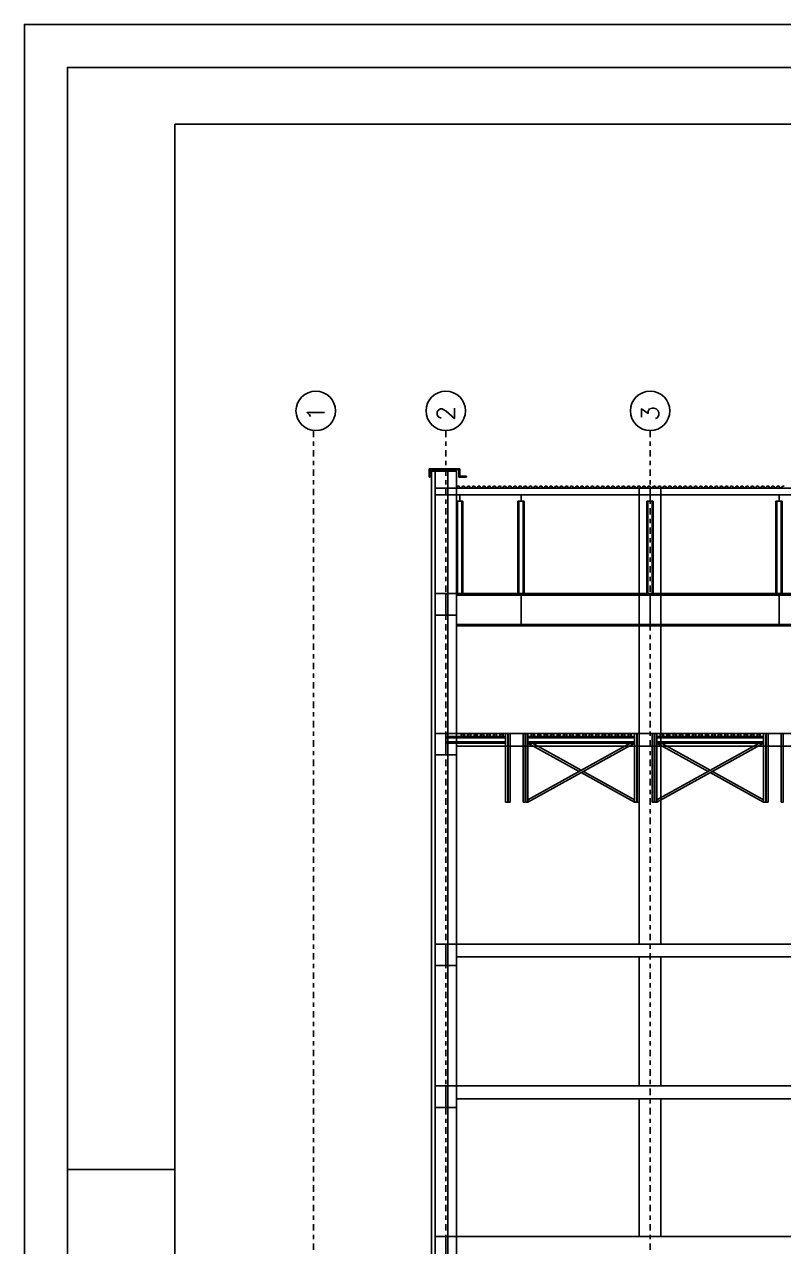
# Model space of a CAD drawing. Extents: x -14 to 107, y -33 to 53.
# Drawn here: x -13.7 to 3.96, y 24.39 to 52.81 of the extents above; entities that cross this region are included whole.
import ezdxf

# ---------------------------------------------------------------- set-up
doc = ezdxf.new("R2010")
doc.units = 0
doc.header["$LTSCALE"] = 1.5
doc.header["$MEASUREMENT"] = 0
doc.linetypes.add('08CORTEC$0$DASHDOT2', pattern=[0.5, 0.25, -0.125, 0, -0.125])
for name, color, linetype in [('08CORTEC$0$1', 7, 'CONTINUOUS'), ('08CORTEC$0$2', 1, 'CONTINUOUS'), ('08CORTEC$0$5', 4, 'CONTINUOUS'), ('08CORTEC$0$A-PAREDE', 3, 'CONTINUOUS'), ('08CORTEC$0$E-METALICA', 2, 'CONTINUOUS'), ('08CORTEC$0$EIXOS', 32, '08CORTEC$0$DASHDOT2'), ('08CORTEC$0$N-LNHVISTA', 2, 'CONTINUOUS'), ('08CORTEE$0$N-LNHVISTA', 2, 'CONTINUOUS'), ('N-LNHVISTA', 2, 'CONTINUOUS'), ('T-FOLHA', 7, 'CONTINUOUS')]:
    doc.layers.add(name, color=color, linetype=linetype)
doc.styles.add('08CORTEC$0$ROMANS', font='romans')

msp = doc.modelspace()

# ---------------------------------------------------------------- linework, layer by layer
at = {"layer": '08CORTEC$0$1'}
for p, q in [((-3.65, 39.577), (-3.65, 41.727)), ((-3.5, 41.727), (-3.5, 39.577)), ((-2.225, 41.727), (-2.225, 39.567)), ((-2.075, 39.567), (-2.075, 41.727)), ((0.775, 41.727), (0.775, 39.577)), ((0.925, 39.577), (0.925, 41.727)), ((3.775, 41.727), (3.775, 39.577)), ((3.925, 39.577), (3.925, 41.727)), ((-3.9, 36.252), (-2.51, 36.252)), ((-2.51, 36.222), (-3.9, 36.222)), ((-3.9, 36.132), (-2.51, 36.132)), ((-2.51, 36.102), (-3.9, 36.102)), ((0.49, 36.252), (-1.99, 36.252)), ((-1.99, 36.222), (0.49, 36.222)), ((-1.99, 36.132), (0.49, 36.132)), ((0.49, 36.102), (-1.99, 36.102)), ((3.49, 36.252), (1.01, 36.252)), ((1.01, 36.222), (3.49, 36.222)), ((1.01, 36.132), (3.49, 36.132)), ((3.49, 36.102), (1.01, 36.102))]:
    msp.add_line(p, q, dxfattribs=at)
for points in [[(-3.542, 36.252), (-3.542, 36.327), (-3.467, 36.327), (-3.467, 36.252)], [(-3.527, 36.252), (-3.527, 36.312), (-3.482, 36.312), (-3.482, 36.252)], [(-3.392, 36.252), (-3.392, 36.327), (-3.317, 36.327), (-3.317, 36.252)], [(-3.377, 36.252), (-3.377, 36.312), (-3.332, 36.312), (-3.332, 36.252)], [(-3.242, 36.252), (-3.242, 36.327), (-3.167, 36.327), (-3.167, 36.252)], [(-3.227, 36.252), (-3.227, 36.312), (-3.182, 36.312), (-3.182, 36.252)], [(-3.092, 36.252), (-3.092, 36.327), (-3.017, 36.327), (-3.017, 36.252)], [(-3.077, 36.252), (-3.077, 36.312), (-3.032, 36.312), (-3.032, 36.252)], [(-2.942, 36.252), (-2.942, 36.327), (-2.867, 36.327), (-2.867, 36.252)], [(-2.927, 36.252), (-2.927, 36.312), (-2.882, 36.312), (-2.882, 36.252)], [(-2.792, 36.252), (-2.792, 36.327), (-2.717, 36.327), (-2.717, 36.252)], [(-2.777, 36.252), (-2.777, 36.312), (-2.732, 36.312), (-2.732, 36.252)], [(-2.642, 36.252), (-2.642, 36.327), (-2.567, 36.327), (-2.567, 36.252)], [(-2.627, 36.252), (-2.627, 36.312), (-2.582, 36.312), (-2.582, 36.252)], [(-1.912, 36.252), (-1.912, 36.327), (-1.837, 36.327), (-1.837, 36.252)], [(-1.897, 36.252), (-1.897, 36.312), (-1.852, 36.312), (-1.852, 36.252)], [(-1.762, 36.252), (-1.762, 36.327), (-1.687, 36.327), (-1.687, 36.252)], [(-1.747, 36.252), (-1.747, 36.312), (-1.702, 36.312), (-1.702, 36.252)], [(-1.612, 36.252), (-1.612, 36.327), (-1.537, 36.327), (-1.537, 36.252)], [(-1.597, 36.252), (-1.597, 36.312), (-1.552, 36.312), (-1.552, 36.252)], [(-1.462, 36.252), (-1.462, 36.327), (-1.387, 36.327), (-1.387, 36.252)], [(-1.447, 36.252), (-1.447, 36.312), (-1.402, 36.312), (-1.402, 36.252)], [(-1.312, 36.252), (-1.312, 36.327), (-1.237, 36.327), (-1.237, 36.252)], [(-1.297, 36.252), (-1.297, 36.312), (-1.252, 36.312), (-1.252, 36.252)], [(-1.162, 36.252), (-1.162, 36.327), (-1.087, 36.327), (-1.087, 36.252)], [(-1.147, 36.252), (-1.147, 36.312), (-1.102, 36.312), (-1.102, 36.252)], [(-1.012, 36.252), (-1.012, 36.327), (-0.937, 36.327), (-0.937, 36.252)], [(-0.997, 36.252), (-0.997, 36.312), (-0.952, 36.312), (-0.952, 36.252)], [(-0.862, 36.252), (-0.862, 36.327), (-0.787, 36.327), (-0.787, 36.252)], [(-0.847, 36.252), (-0.847, 36.312), (-0.802, 36.312), (-0.802, 36.252)], [(-0.712, 36.252), (-0.712, 36.327), (-0.637, 36.327), (-0.637, 36.252)], [(-0.697, 36.252), (-0.697, 36.312), (-0.652, 36.312), (-0.652, 36.252)], [(-0.562, 36.252), (-0.562, 36.327), (-0.487, 36.327), (-0.487, 36.252)], [(-0.547, 36.252), (-0.547, 36.312), (-0.502, 36.312), (-0.502, 36.252)], [(-0.412, 36.252), (-0.412, 36.327), (-0.337, 36.327), (-0.337, 36.252)], [(-0.397, 36.252), (-0.397, 36.312), (-0.352, 36.312), (-0.352, 36.252)], [(-0.262, 36.252), (-0.262, 36.327), (-0.187, 36.327), (-0.187, 36.252)], [(-0.247, 36.252), (-0.247, 36.312), (-0.202, 36.312), (-0.202, 36.252)], [(-0.112, 36.252), (-0.112, 36.327), (-0.037, 36.327), (-0.037, 36.252)], [(-0.097, 36.252), (-0.097, 36.312), (-0.052, 36.312), (-0.052, 36.252)], [(0.038, 36.252), (0.038, 36.327), (0.113, 36.327), (0.113, 36.252)], [(0.053, 36.252), (0.053, 36.312), (0.098, 36.312), (0.098, 36.252)], [(0.188, 36.252), (0.188, 36.327), (0.263, 36.327), (0.263, 36.252)], [(0.203, 36.252), (0.203, 36.312), (0.248, 36.312), (0.248, 36.252)], [(0.338, 36.252), (0.338, 36.327), (0.413, 36.327), (0.413, 36.252)], [(0.353, 36.252), (0.353, 36.312), (0.398, 36.312), (0.398, 36.252)], [(1.088, 36.252), (1.088, 36.327), (1.163, 36.327), (1.163, 36.252)], [(1.103, 36.252), (1.103, 36.312), (1.148, 36.312), (1.148, 36.252)], [(1.238, 36.252), (1.238, 36.327), (1.313, 36.327), (1.313, 36.252)], [(1.253, 36.252), (1.253, 36.312), (1.298, 36.312), (1.298, 36.252)], [(1.388, 36.252), (1.388, 36.327), (1.463, 36.327), (1.463, 36.252)], [(1.403, 36.252), (1.403, 36.312), (1.448, 36.312), (1.448, 36.252)], [(1.538, 36.252), (1.538, 36.327), (1.613, 36.327), (1.613, 36.252)], [(1.553, 36.252), (1.553, 36.312), (1.598, 36.312), (1.598, 36.252)], [(1.688, 36.252), (1.688, 36.327), (1.763, 36.327), (1.763, 36.252)], [(1.703, 36.252), (1.703, 36.312), (1.748, 36.312), (1.748, 36.252)], [(1.838, 36.252), (1.838, 36.327), (1.913, 36.327), (1.913, 36.252)], [(1.853, 36.252), (1.853, 36.312), (1.898, 36.312), (1.898, 36.252)], [(1.988, 36.252), (1.988, 36.327), (2.063, 36.327), (2.063, 36.252)], [(2.003, 36.252), (2.003, 36.312), (2.048, 36.312), (2.048, 36.252)], [(2.138, 36.252), (2.138, 36.327), (2.213, 36.327), (2.213, 36.252)], [(2.153, 36.252), (2.153, 36.312), (2.198, 36.312), (2.198, 36.252)], [(2.288, 36.252), (2.288, 36.327), (2.363, 36.327), (2.363, 36.252)], [(2.303, 36.252), (2.303, 36.312), (2.348, 36.312), (2.348, 36.252)], [(2.438, 36.252), (2.438, 36.327), (2.513, 36.327), (2.513, 36.252)], [(2.453, 36.252), (2.453, 36.312), (2.498, 36.312), (2.498, 36.252)], [(2.588, 36.252), (2.588, 36.327), (2.663, 36.327), (2.663, 36.252)], [(2.603, 36.252), (2.603, 36.312), (2.648, 36.312), (2.648, 36.252)], [(2.738, 36.252), (2.738, 36.327), (2.813, 36.327), (2.813, 36.252)], [(2.753, 36.252), (2.753, 36.312), (2.798, 36.312), (2.798, 36.252)], [(2.888, 36.252), (2.888, 36.327), (2.963, 36.327), (2.963, 36.252)], [(2.903, 36.252), (2.903, 36.312), (2.948, 36.312), (2.948, 36.252)], [(3.038, 36.252), (3.038, 36.327), (3.113, 36.327), (3.113, 36.252)], [(3.053, 36.252), (3.053, 36.312), (3.098, 36.312), (3.098, 36.252)], [(3.188, 36.252), (3.188, 36.327), (3.263, 36.327), (3.263, 36.252)], [(3.203, 36.252), (3.203, 36.312), (3.248, 36.312), (3.248, 36.252)], [(3.338, 36.252), (3.338, 36.327), (3.413, 36.327), (3.413, 36.252)], [(3.353, 36.252), (3.353, 36.312), (3.398, 36.312), (3.398, 36.252)]]:
    msp.add_lwpolyline(points, dxfattribs=at)
at = {"layer": '08CORTEC$0$2'}
for p, q in [((-3.625, 39.577), (-3.625, 41.727)), ((-3.525, 39.577), (-3.525, 41.727)), ((-2.2, 39.567), (-2.2, 41.727)), ((-2.1, 39.567), (-2.1, 41.727)), ((0.8, 39.577), (0.8, 41.727)), ((0.9, 39.577), (0.9, 41.727)), ((3.8, 39.577), (3.8, 41.727)), ((3.9, 39.577), (3.9, 41.727)), ((-2.51, 36.327), (-2.51, 34.727)), ((-2.46, 36.327), (-2.46, 34.727)), ((-2.45, 34.727), (-2.45, 36.327)), ((-2.4, 36.327), (-2.4, 34.727)), ((-2.1, 34.727), (-2.1, 36.327)), ((-2.05, 34.727), (-2.05, 36.327)), ((-2.04, 36.327), (-2.04, 34.727)), ((-1.99, 34.727), (-1.99, 36.327)), ((-1.99, 34.727), (0.49, 36.102)), ((-1.99, 36.102), (-0.801, 35.443)), ((-1.99, 34.784), (0.387, 36.102)), ((-1.886, 36.102), (-0.75, 35.471)), ((0.49, 36.327), (0.49, 34.727)), ((0.54, 36.327), (0.54, 34.727)), ((0.55, 34.727), (0.55, 36.327)), ((0.6, 36.327), (0.6, 34.727)), ((0.9, 34.727), (0.9, 36.327)), ((0.95, 34.727), (0.95, 36.327)), ((0.96, 36.327), (0.96, 34.727)), ((1.01, 34.727), (1.01, 36.327)), ((1.01, 34.727), (3.49, 36.102)), ((1.01, 36.102), (2.199, 35.443)), ((1.01, 34.784), (3.387, 36.102)), ((1.114, 36.102), (2.25, 35.471)), ((3.49, 36.327), (3.49, 34.727)), ((3.54, 36.327), (3.54, 34.727)), ((3.55, 34.727), (3.55, 36.327)), ((3.6, 36.327), (3.6, 34.727)), ((3.9, 34.727), (3.9, 36.327)), ((3.95, 34.727), (3.95, 36.327)), ((-0.75, 35.414), (0.49, 34.727)), ((-0.698, 35.443), (0.49, 34.784)), ((2.25, 35.414), (3.49, 34.727)), ((2.302, 35.443), (3.49, 34.784))]:
    msp.add_line(p, q, dxfattribs=at)
at = {"layer": '08CORTEC$0$5'}
for p, q in [((-3.63, 42.077), (-3.65, 42.037)), ((-3.59, 42.077), (-3.63, 42.077)), ((-3.57, 42.037), (-3.59, 42.077)), ((-3.51, 42.077), (-3.53, 42.037)), ((-3.47, 42.077), (-3.51, 42.077)), ((-3.45, 42.037), (-3.47, 42.077)), ((-3.39, 42.077), (-3.41, 42.037)), ((-3.35, 42.077), (-3.39, 42.077)), ((-3.33, 42.037), (-3.35, 42.077)), ((-3.27, 42.077), (-3.29, 42.037)), ((-3.23, 42.077), (-3.27, 42.077)), ((-3.21, 42.037), (-3.23, 42.077)), ((-3.15, 42.077), (-3.17, 42.037)), ((-3.11, 42.077), (-3.15, 42.077)), ((-3.09, 42.037), (-3.11, 42.077)), ((-3.03, 42.077), (-3.05, 42.037)), ((-2.99, 42.077), (-3.03, 42.077)), ((-2.97, 42.037), (-2.99, 42.077)), ((-2.91, 42.077), (-2.93, 42.037)), ((-2.87, 42.077), (-2.91, 42.077)), ((-2.85, 42.037), (-2.87, 42.077)), ((-2.79, 42.077), (-2.81, 42.037)), ((-2.75, 42.077), (-2.79, 42.077)), ((-2.73, 42.037), (-2.75, 42.077)), ((-2.67, 42.077), (-2.69, 42.037)), ((-2.63, 42.077), (-2.67, 42.077)), ((-2.61, 42.037), (-2.63, 42.077)), ((-2.55, 42.077), (-2.57, 42.037)), ((-2.51, 42.077), (-2.55, 42.077)), ((-2.49, 42.037), (-2.51, 42.077)), ((-2.43, 42.077), (-2.45, 42.037)), ((-2.39, 42.077), (-2.43, 42.077)), ((-2.37, 42.037), (-2.39, 42.077)), ((-2.31, 42.077), (-2.33, 42.037)), ((-2.27, 42.077), (-2.31, 42.077)), ((-2.25, 42.037), (-2.27, 42.077)), ((-2.19, 42.077), (-2.21, 42.037)), ((-2.15, 42.077), (-2.19, 42.077)), ((-2.13, 42.037), (-2.15, 42.077)), ((-2.07, 42.077), (-2.09, 42.037)), ((-2.03, 42.077), (-2.07, 42.077)), ((-2.01, 42.037), (-2.03, 42.077)), ((-1.95, 42.077), (-1.97, 42.037)), ((-1.91, 42.077), (-1.95, 42.077)), ((-1.89, 42.037), (-1.91, 42.077)), ((-1.83, 42.077), (-1.85, 42.037)), ((-1.79, 42.077), (-1.83, 42.077)), ((-1.77, 42.037), (-1.79, 42.077)), ((-1.71, 42.077), (-1.73, 42.037)), ((-1.67, 42.077), (-1.71, 42.077)), ((-1.65, 42.037), (-1.67, 42.077)), ((-1.59, 42.077), (-1.61, 42.037)), ((-1.55, 42.077), (-1.59, 42.077)), ((-1.53, 42.037), (-1.55, 42.077)), ((-1.47, 42.077), (-1.49, 42.037)), ((-1.43, 42.077), (-1.47, 42.077)), ((-1.41, 42.037), (-1.43, 42.077)), ((-1.35, 42.077), (-1.37, 42.037)), ((-1.31, 42.077), (-1.35, 42.077)), ((-1.29, 42.037), (-1.31, 42.077)), ((-1.23, 42.077), (-1.25, 42.037)), ((-1.19, 42.077), (-1.23, 42.077)), ((-1.17, 42.037), (-1.19, 42.077)), ((-1.11, 42.077), (-1.13, 42.037)), ((-1.07, 42.077), (-1.11, 42.077)), ((-1.05, 42.037), (-1.07, 42.077)), ((-0.99, 42.077), (-1.01, 42.037)), ((-0.95, 42.077), (-0.99, 42.077)), ((-0.93, 42.037), (-0.95, 42.077)), ((-0.87, 42.077), (-0.89, 42.037)), ((-0.83, 42.077), (-0.87, 42.077)), ((-0.81, 42.037), (-0.83, 42.077)), ((-0.75, 42.077), (-0.77, 42.037)), ((-0.71, 42.077), (-0.75, 42.077)), ((-0.69, 42.037), (-0.71, 42.077)), ((-0.63, 42.077), (-0.65, 42.037)), ((-0.59, 42.077), (-0.63, 42.077)), ((-0.57, 42.037), (-0.59, 42.077)), ((-0.51, 42.077), (-0.53, 42.037)), ((-0.47, 42.077), (-0.51, 42.077)), ((-0.45, 42.037), (-0.47, 42.077)), ((-0.39, 42.077), (-0.41, 42.037)), ((-0.35, 42.077), (-0.39, 42.077)), ((-0.33, 42.037), (-0.35, 42.077)), ((-0.27, 42.077), (-0.29, 42.037)), ((-0.23, 42.077), (-0.27, 42.077)), ((-0.21, 42.037), (-0.23, 42.077)), ((-0.15, 42.077), (-0.17, 42.037)), ((-0.11, 42.077), (-0.15, 42.077)), ((-0.09, 42.037), (-0.11, 42.077)), ((-0.03, 42.077), (-0.05, 42.037)), ((0.01, 42.077), (-0.03, 42.077)), ((0.03, 42.037), (0.01, 42.077)), ((0.09, 42.077), (0.07, 42.037)), ((0.13, 42.077), (0.09, 42.077)), ((0.15, 42.037), (0.13, 42.077)), ((0.21, 42.077), (0.19, 42.037)), ((0.25, 42.077), (0.21, 42.077)), ((0.27, 42.037), (0.25, 42.077)), ((0.33, 42.077), (0.31, 42.037)), ((0.37, 42.077), (0.33, 42.077)), ((0.39, 42.037), (0.37, 42.077)), ((0.45, 42.077), (0.43, 42.037)), ((0.49, 42.077), (0.45, 42.077)), ((0.51, 42.037), (0.49, 42.077)), ((0.57, 42.077), (0.55, 42.037)), ((0.61, 42.077), (0.57, 42.077)), ((0.63, 42.037), (0.61, 42.077)), ((0.69, 42.077), (0.67, 42.037)), ((0.73, 42.077), (0.69, 42.077)), ((0.75, 42.037), (0.73, 42.077)), ((0.81, 42.077), (0.79, 42.037)), ((0.85, 42.077), (0.81, 42.077)), ((0.87, 42.037), (0.85, 42.077)), ((0.93, 42.077), (0.91, 42.037)), ((0.97, 42.077), (0.93, 42.077)), ((0.99, 42.037), (0.97, 42.077)), ((1.05, 42.077), (1.03, 42.037)), ((1.09, 42.077), (1.05, 42.077)), ((1.11, 42.037), (1.09, 42.077)), ((1.17, 42.077), (1.15, 42.037)), ((1.21, 42.077), (1.17, 42.077)), ((1.23, 42.037), (1.21, 42.077)), ((1.29, 42.077), (1.27, 42.037)), ((1.33, 42.077), (1.29, 42.077)), ((1.35, 42.037), (1.33, 42.077)), ((1.41, 42.077), (1.39, 42.037)), ((1.45, 42.077), (1.41, 42.077)), ((1.47, 42.037), (1.45, 42.077)), ((1.53, 42.077), (1.51, 42.037)), ((1.57, 42.077), (1.53, 42.077)), ((1.59, 42.037), (1.57, 42.077)), ((1.65, 42.077), (1.63, 42.037)), ((1.69, 42.077), (1.65, 42.077)), ((1.71, 42.037), (1.69, 42.077)), ((1.77, 42.077), (1.75, 42.037)), ((1.81, 42.077), (1.77, 42.077)), ((1.83, 42.037), (1.81, 42.077)), ((1.89, 42.077), (1.87, 42.037)), ((1.93, 42.077), (1.89, 42.077)), ((1.95, 42.037), (1.93, 42.077)), ((2.01, 42.077), (1.99, 42.037)), ((2.05, 42.077), (2.01, 42.077)), ((2.07, 42.037), (2.05, 42.077)), ((2.13, 42.077), (2.11, 42.037)), ((2.17, 42.077), (2.13, 42.077)), ((2.19, 42.037), (2.17, 42.077)), ((2.25, 42.077), (2.23, 42.037)), ((2.29, 42.077), (2.25, 42.077)), ((2.31, 42.037), (2.29, 42.077)), ((2.37, 42.077), (2.35, 42.037)), ((2.41, 42.077), (2.37, 42.077)), ((2.43, 42.037), (2.41, 42.077)), ((2.49, 42.077), (2.47, 42.037)), ((2.53, 42.077), (2.49, 42.077)), ((2.55, 42.037), (2.53, 42.077)), ((2.61, 42.077), (2.59, 42.037)), ((2.65, 42.077), (2.61, 42.077)), ((2.67, 42.037), (2.65, 42.077)), ((2.73, 42.077), (2.71, 42.037)), ((2.77, 42.077), (2.73, 42.077)), ((2.79, 42.037), (2.77, 42.077)), ((2.85, 42.077), (2.83, 42.037)), ((2.89, 42.077), (2.85, 42.077)), ((2.91, 42.037), (2.89, 42.077)), ((2.97, 42.077), (2.95, 42.037)), ((3.01, 42.077), (2.97, 42.077)), ((3.03, 42.037), (3.01, 42.077)), ((3.09, 42.077), (3.07, 42.037)), ((3.13, 42.077), (3.09, 42.077)), ((3.15, 42.037), (3.13, 42.077)), ((3.21, 42.077), (3.19, 42.037)), ((3.25, 42.077), (3.21, 42.077)), ((3.27, 42.037), (3.25, 42.077)), ((3.33, 42.077), (3.31, 42.037)), ((3.37, 42.077), (3.33, 42.077)), ((3.39, 42.037), (3.37, 42.077)), ((3.45, 42.077), (3.43, 42.037)), ((3.49, 42.077), (3.45, 42.077)), ((3.51, 42.037), (3.49, 42.077)), ((3.57, 42.077), (3.55, 42.037)), ((3.61, 42.077), (3.57, 42.077)), ((3.63, 42.037), (3.61, 42.077)), ((3.69, 42.077), (3.67, 42.037)), ((3.73, 42.077), (3.69, 42.077)), ((3.75, 42.037), (3.73, 42.077)), ((3.81, 42.077), (3.79, 42.037)), ((3.85, 42.077), (3.81, 42.077)), ((3.87, 42.037), (3.85, 42.077)), ((3.93, 42.077), (3.91, 42.037)), ((3.97, 42.077), (3.93, 42.077)), ((-3.5, 41.877), (-3.65, 41.877)), ((-3.575, 41.727), (-3.575, 41.877)), ((-3.53, 42.037), (-3.57, 42.037)), ((-3.41, 42.037), (-3.45, 42.037)), ((-3.29, 42.037), (-3.33, 42.037)), ((-3.17, 42.037), (-3.21, 42.037)), ((-3.05, 42.037), (-3.09, 42.037)), ((-2.93, 42.037), (-2.97, 42.037)), ((-2.81, 42.037), (-2.85, 42.037)), ((-2.69, 42.037), (-2.73, 42.037)), ((-2.57, 42.037), (-2.61, 42.037)), ((-2.45, 42.037), (-2.49, 42.037)), ((-2.33, 42.037), (-2.37, 42.037)), ((-2.21, 42.037), (-2.25, 42.037)), ((-2.225, 41.877), (-2.075, 41.877)), ((-2.15, 41.727), (-2.15, 41.877)), ((-2.09, 42.037), (-2.13, 42.037)), ((-1.97, 42.037), (-2.01, 42.037)), ((-1.85, 42.037), (-1.89, 42.037)), ((-1.73, 42.037), (-1.77, 42.037)), ((-1.61, 42.037), (-1.65, 42.037)), ((-1.49, 42.037), (-1.53, 42.037)), ((-1.37, 42.037), (-1.41, 42.037)), ((-1.25, 42.037), (-1.29, 42.037)), ((-1.13, 42.037), (-1.17, 42.037)), ((-1.01, 42.037), (-1.05, 42.037)), ((-0.89, 42.037), (-0.93, 42.037)), ((-0.77, 42.037), (-0.81, 42.037)), ((-0.65, 42.037), (-0.69, 42.037)), ((-0.53, 42.037), (-0.57, 42.037)), ((-0.41, 42.037), (-0.45, 42.037)), ((-0.29, 42.037), (-0.33, 42.037)), ((-0.17, 42.037), (-0.21, 42.037)), ((-0.05, 42.037), (-0.09, 42.037)), ((0.07, 42.037), (0.03, 42.037)), ((0.19, 42.037), (0.15, 42.037)), ((0.31, 42.037), (0.27, 42.037)), ((0.43, 42.037), (0.39, 42.037)), ((0.55, 42.037), (0.51, 42.037)), ((0.67, 42.037), (0.63, 42.037)), ((0.79, 42.037), (0.75, 42.037)), ((0.775, 41.877), (0.925, 41.877)), ((0.85, 41.727), (0.85, 41.877)), ((0.91, 42.037), (0.87, 42.037)), ((1.03, 42.037), (0.99, 42.037)), ((1.15, 42.037), (1.11, 42.037)), ((1.27, 42.037), (1.23, 42.037)), ((1.39, 42.037), (1.35, 42.037)), ((1.51, 42.037), (1.47, 42.037)), ((1.63, 42.037), (1.59, 42.037)), ((1.75, 42.037), (1.71, 42.037)), ((1.87, 42.037), (1.83, 42.037)), ((1.99, 42.037), (1.95, 42.037)), ((2.11, 42.037), (2.07, 42.037)), ((2.23, 42.037), (2.19, 42.037)), ((2.35, 42.037), (2.31, 42.037)), ((2.47, 42.037), (2.43, 42.037)), ((2.59, 42.037), (2.55, 42.037)), ((2.71, 42.037), (2.67, 42.037)), ((2.83, 42.037), (2.79, 42.037)), ((2.95, 42.037), (2.91, 42.037)), ((3.07, 42.037), (3.03, 42.037)), ((3.19, 42.037), (3.15, 42.037)), ((3.31, 42.037), (3.27, 42.037)), ((3.43, 42.037), (3.39, 42.037)), ((3.55, 42.037), (3.51, 42.037)), ((3.67, 42.037), (3.63, 42.037)), ((3.79, 42.037), (3.75, 42.037)), ((3.775, 41.877), (3.925, 41.877)), ((3.85, 41.727), (3.85, 41.877)), ((3.91, 42.037), (3.87, 42.037)), ((-3.65, 41.727), (-3.5, 41.727)), ((-2.075, 41.727), (-2.225, 41.727)), ((0.925, 41.727), (0.775, 41.727)), ((3.925, 41.727), (3.775, 41.727))]:
    msp.add_line(p, q, dxfattribs=at)
for points in [[(-4.15, 39.577), (-3.65, 39.577), (-3.9, 39.577), (-3.9, 39.077), (-3.65, 39.077), (-4.15, 39.077)], [(-2.25, 39.567), (-2.05, 39.567), (-2.15, 39.567), (-2.15, 38.837), (-2.05, 38.837), (-2.25, 38.837)], [(0.75, 39.567), (0.95, 39.567), (0.85, 39.567), (0.85, 38.837), (0.95, 38.837), (0.75, 38.837)], [(3.75, 39.567), (3.95, 39.567), (3.85, 39.567), (3.85, 38.837), (3.95, 38.837), (3.75, 38.837)], [(-4.15, 36.327), (-3.65, 36.327), (-3.9, 36.327), (-3.9, 35.827), (-3.65, 35.827), (-4.15, 35.827)], [(-2.51, 36.327), (-2.46, 36.327), (-2.46, 36.277)], [(-2.4, 36.327), (-2.45, 36.327), (-2.45, 36.277)], [(-2.1, 36.327), (-2.05, 36.327), (-2.05, 36.277)], [(-1.99, 36.327), (-2.04, 36.327), (-2.04, 36.277)], [(0.49, 36.327), (0.54, 36.327), (0.54, 36.277)], [(0.6, 36.327), (0.55, 36.327), (0.55, 36.277)], [(0.9, 36.327), (0.95, 36.327), (0.95, 36.277)], [(1.01, 36.327), (0.96, 36.327), (0.96, 36.277)], [(3.49, 36.327), (3.54, 36.327), (3.54, 36.277)], [(3.6, 36.327), (3.55, 36.327), (3.55, 36.277)], [(3.9, 36.327), (3.95, 36.327), (3.95, 36.277)], [(-2.51, 34.727), (-2.46, 34.727), (-2.46, 34.777)], [(-2.4, 34.727), (-2.45, 34.727), (-2.45, 34.777)], [(-2.1, 34.727), (-2.05, 34.727), (-2.05, 34.777)], [(-1.99, 34.727), (-2.04, 34.727), (-2.04, 34.777)], [(0.49, 34.727), (0.54, 34.727), (0.54, 34.777)], [(0.6, 34.727), (0.55, 34.727), (0.55, 34.777)], [(0.9, 34.727), (0.95, 34.727), (0.95, 34.777)], [(1.01, 34.727), (0.96, 34.727), (0.96, 34.777)], [(3.49, 34.727), (3.54, 34.727), (3.54, 34.777)], [(3.6, 34.727), (3.55, 34.727), (3.55, 34.777)], [(3.9, 34.727), (3.95, 34.727), (3.95, 34.777)], [(-4.15, 31.427), (-3.65, 31.427), (-3.9, 31.427), (-3.9, 30.927), (-3.65, 30.927), (-4.15, 30.927)], [(-4.15, 28.127), (-3.65, 28.127), (-3.9, 28.127), (-3.9, 27.627), (-3.65, 27.627), (-4.15, 27.627)], [(-4.15, 24.627), (-3.65, 24.627), (-3.9, 24.627), (-3.9, 24.127), (-3.65, 24.127), (-4.15, 24.127)]]:
    msp.add_lwpolyline(points, dxfattribs=at)
at = {"layer": '08CORTEC$0$A-PAREDE', "color": 6}
for p, q in [((-4.23, 42.427), (-4.23, 19.277)), ((-4.15, 42.427), (-4.15, 19.277))]:
    msp.add_line(p, q, dxfattribs=at)
at = {"layer": '08CORTEC$0$E-METALICA', "color": 7}
for p, q in [((-3.65, 42.427), (-4.23, 42.427)), ((18.35, 42.027), (-4.15, 42.027)), ((18.35, 41.877), (-4.15, 41.877))]:
    msp.add_line(p, q, dxfattribs=at)
at = {"layer": '08CORTEC$0$E-METALICA'}
for p, q in [((12.875, 39.577), (-3.65, 39.577)), ((12.875, 39.542), (-3.65, 39.542)), ((18.35, 38.862), (-3.65, 38.862)), ((18.35, 38.827), (-3.65, 38.827))]:
    msp.add_line(p, q, dxfattribs=at)
at = {"layer": '08CORTEC$0$EIXOS', "ltscale": 0.4}
for p, q in [((-6.975, 43.366), (-6.975, 5.127)), ((-3.9, 43.366), (-3.9, 5.127)), ((0.851, 43.366), (0.851, 5.127))]:
    msp.add_line(p, q, dxfattribs=at)
at = {"layer": '08CORTEC$0$EIXOS', "linetype": 'CONTINUOUS'}
for centre in [(-6.925, 43.825), (-3.9, 43.825), (0.851, 43.825)]:
    msp.add_circle(centre, 0.459, dxfattribs=at)
at = {"layer": '08CORTEC$0$N-LNHVISTA', "color": 1}
msp.add_line((-3.87, 42.427), (-3.95, 42.427), dxfattribs=at)
at = {"layer": '08CORTEE$0$N-LNHVISTA', "color": 1, "ltscale": 0.4}
for p, q in [((-3.85, 42.427), (-3.85, 19.277)), ((-3.65, 42.427), (-3.65, 18.577)), ((0.601, 42.027), (0.601, 31.427)), ((1.101, 42.027), (1.101, 31.427)), ((0.601, 31.127), (0.601, 28.127)), ((1.101, 31.127), (1.101, 28.127)), ((0.601, 27.827), (0.601, 24.627)), ((1.101, 27.827), (1.101, 24.627))]:
    msp.add_line(p, q, dxfattribs=at)
at = {"layer": '08CORTEE$0$N-LNHVISTA', "color": 1}
for p, q in [((-3.65, 36.327), (18.35, 36.327)), ((-3.65, 36.027), (18.55, 36.027)), ((-3.65, 31.427), (18.35, 31.427)), ((-3.65, 31.127), (18.55, 31.127)), ((-3.65, 28.127), (18.35, 28.127)), ((-3.65, 27.827), (18.55, 27.827)), ((-3.65, 24.627), (18.35, 24.627))]:
    msp.add_line(p, q, dxfattribs=at)
at = {"layer": 'N-LNHVISTA', "color": 7}
for p, q in [((-4.285, 42.482), (-3.575, 42.482)), ((-4.285, 42.285), (-4.285, 42.482)), ((-4.26, 42.457), (-3.6, 42.457)), ((-4.26, 42.285), (-4.26, 42.457)), ((-3.6, 42.285), (-3.6, 42.457)), ((-3.575, 42.309), (-3.575, 42.482)), ((-4.26, 42.285), (-4.285, 42.285)), ((-3.6, 42.285), (-3.416, 42.281)), ((-3.575, 42.309), (-3.416, 42.306)), ((-3.416, 42.306), (-3.416, 42.281))]:
    msp.add_line(p, q, dxfattribs=at)
at = {"layer": 'T-FOLHA', "color": 1}
msp.add_lwpolyline([(-13.699, -33.287), (-13.699, 52.813), (107.201, 52.813), (107.201, -33.287)], close=True, dxfattribs=at)
at = {"layer": 'T-FOLHA', "color": 2}
msp.add_lwpolyline([(-12.699, -32.287), (-12.699, 51.813), (106.201, 51.813), (106.201, -32.287)], close=True, dxfattribs=at)
at = {"layer": 'T-FOLHA', "color": 3}
msp.add_lwpolyline([(-10.199, 50.491), (105.201, 50.491), (105.201, -30.683), (-10.199, -30.683), (-10.199, 50.491)], dxfattribs=at)
at = {"layer": 'T-FOLHA', "color": 2}
msp.add_lwpolyline([(-10.199, 26.187), (-12.699, 26.187)], dxfattribs=at)

# ---------------------------------------------------------------- texts
at = {"layer": '08CORTEC$0$EIXOS', "color": 2, "style": '08CORTEC$0$ROMANS'}
for s, p in [('1', (-6.724, 43.596)), ('2', (-3.699, 43.596)), ('3', (1.051, 43.596))]:
    msp.add_text(s, height=0.4, rotation=90, dxfattribs=at).set_placement(p)

doc.saveas('drawing.dxf')
